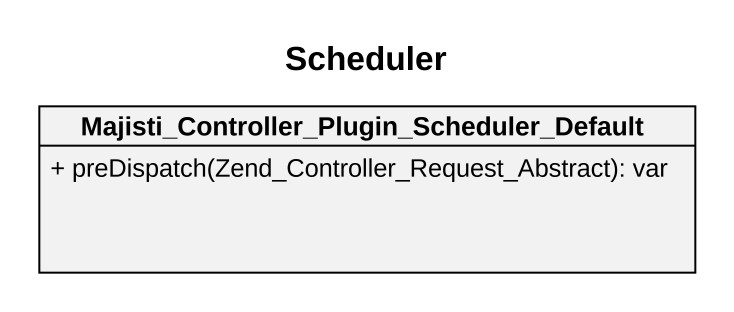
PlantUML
@startuml
title Scheduler
hide circle
hide empty members
skinparam classAttributeIconSize 0
class "Majisti_Controller_Plugin_Scheduler_Default" as Majisti_Controller_Plugin {
  + preDispatch(Zend_Controller_Request_Abstract): var
}
@enduml
